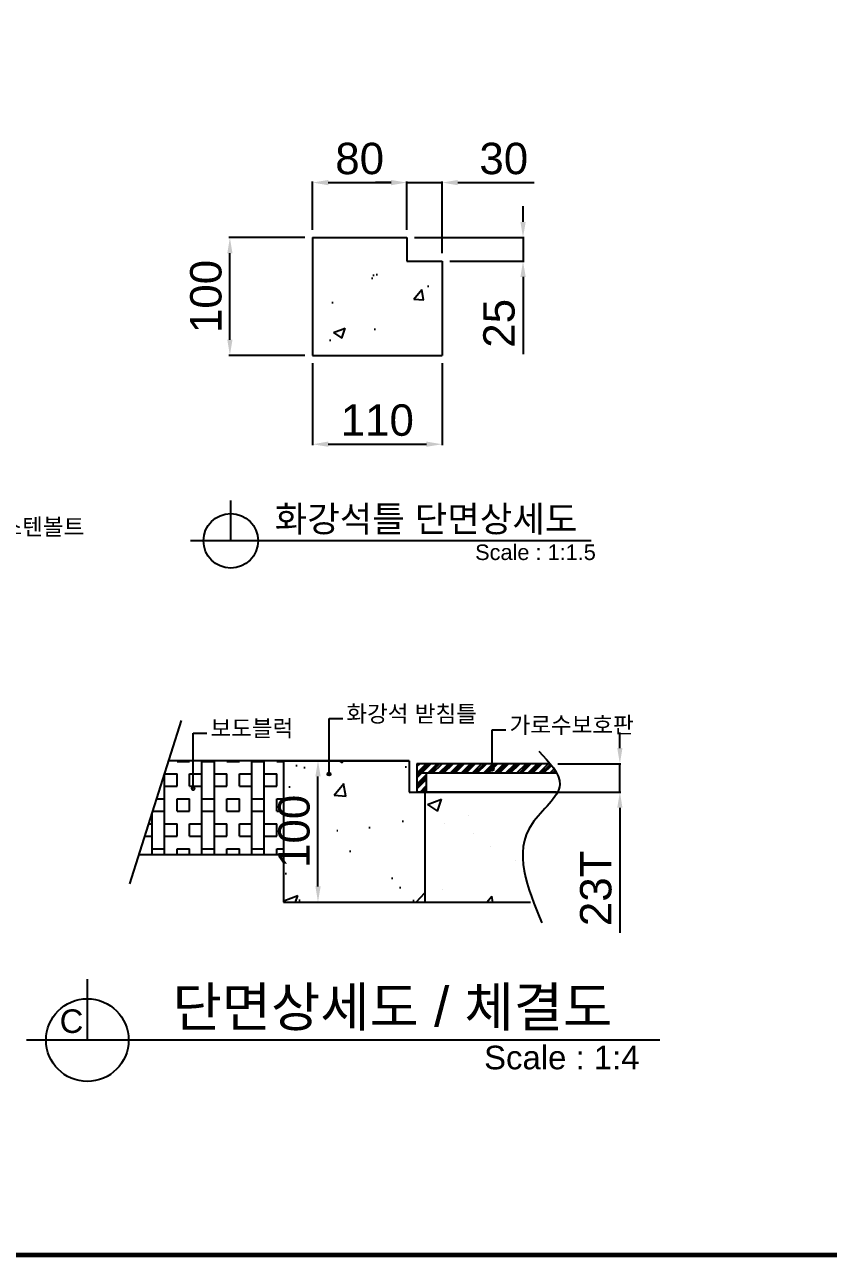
# Model space of a CAD drawing. Header units: millimetres. Extents: x 13624 to 18563, y -5035 to -1543.
# Drawn here: x 15940 to 16964, y -4921 to -3352 of the extents above; entities that cross this region are included whole.
import ezdxf
from ezdxf.enums import TextEntityAlignment as Align

# ---------------------------------------------------------------- set-up
doc = ezdxf.new("R2010")
doc.units = ezdxf.units.MM
doc.layers.add('LAYOUT', color=7, linetype='Continuous')
doc.layers.add('TEXT', color=7, linetype='Continuous')
doc.styles.get("Standard").update_dxf_attribs({"font": 'arial.ttf'})
doc.dimstyles.new('ISO-25', dxfattribs={"dimtxt": 40, "dimasz": 20, "dimexe": 1.25, "dimexo": 10, "dimgap": 10, "dimtad": 1, "dimdec": 0, "dimtxsty": 'Standard', "dimcen": 2.5, "dimclrd": 3, "dimclre": 3, "dimclrt": 3, "dimadec": 0, "dimazin": 0, "dimtfac": 1, "dimtdec": 0, "dimtmove": 0, "dimatfit": 3, "dimfxl": 0, "dimarcsym": 0})

# ---------------------------------------------------------------- blocks, each defined once
blk = doc.blocks.new('*D35')
at = {"color": 3, "lineweight": -2, "transparency": 16777216}
for p, q in [((16698.2, -4272.5), (16698.2, -4252.5)), ((16619.3, -4292.5), (16699.4, -4292.5)), ((16698.2, -4328.5), (16698.2, -4292.5)), ((16627.5, -4328.5), (16699.4, -4328.5)), ((16698.2, -4348.5), (16698.2, -4507.8))]:
    blk.add_line(p, q, dxfattribs=at)
at = {"color": 3, "transparency": 16777216}
for points in [[(16694.8, -4272.5), (16701.5, -4272.5), (16698.2, -4292.5)], [(16701.5, -4348.5), (16694.8, -4348.5), (16698.2, -4328.5)]]:
    blk.add_solid(points, dxfattribs=at)
at = {"layer": 'Defpoints', "color": 0, "transparency": 16777216}
for p in [(16609.3, -4292.5), (16698.2, -4292.5), (16617.5, -4328.5)]:
    blk.add_point(p, dxfattribs=at)
at = {"color": 3, "transparency": 16777216, "insert": (16667.7, -4451), "char_height": 40, "attachment_point": 5, "rotation": 90}
blk.add_mtext('23T', dxfattribs=at)
blk = doc.blocks.new('*D11')
at = {"color": 3, "lineweight": -2, "transparency": 16777216}
for p, q in [((16279.6, -4288.5), (16314.9, -4288.5)), ((16313.6, -4448.5), (16313.6, -4308.5)), ((16279.6, -4468.5), (16314.9, -4468.5))]:
    blk.add_line(p, q, dxfattribs=at)
at = {"color": 3, "transparency": 16777216}
for points in [[(16310.3, -4308.5), (16317, -4308.5), (16313.6, -4288.5)], [(16310.3, -4448.5), (16317, -4448.5), (16313.6, -4468.5)]]:
    blk.add_solid(points, dxfattribs=at)
at = {"layer": 'Defpoints', "color": 0, "transparency": 16777216}
for p in [(16269.6, -4288.5), (16313.6, -4288.5), (16269.6, -4468.5)]:
    blk.add_point(p, dxfattribs=at)
at = {"color": 3, "transparency": 16777216, "insert": (16283.2, -4378.5), "char_height": 40, "attachment_point": 5, "rotation": 90}
blk.add_mtext('100', dxfattribs=at)
blk = doc.blocks.new('*D30')
at = {"color": 3, "lineweight": -2, "transparency": 16777216}
for p, q in [((-175, 264.3), (-271.6, 264.3)), ((-270.3, 134.3), (-270.3, 244.3)), ((-175, 114.3), (-271.6, 114.3))]:
    blk.add_line(p, q, dxfattribs=at)
at = {"color": 3, "transparency": 16777216}
for points in [[(-267, 244.3), (-273.6, 244.3), (-270.3, 264.3)], [(-273.6, 134.3), (-267, 134.3), (-270.3, 114.3)]]:
    blk.add_solid(points, dxfattribs=at)
at = {"layer": 'Defpoints', "color": 0, "transparency": 16777216}
for p in [(-270.3, 264.3), (-165, 264.3), (-165, 114.3)]:
    blk.add_point(p, dxfattribs=at)
at = {"color": 3, "transparency": 16777216, "insert": (-300.7, 189.3), "char_height": 40, "attachment_point": 5, "rotation": 90}
blk.add_mtext('100', dxfattribs=at)
blk = doc.blocks.new('*D31')
at = {"color": 3, "lineweight": -2, "transparency": 16777216}
for p, q in [((-165, 104.3), (-165, 0)), ((0, 104.3), (0, 0)), ((-145, 1.2), (-20, 1.2))]:
    blk.add_line(p, q, dxfattribs=at)
at = {"color": 3, "transparency": 16777216}
for points in [[(-145, 4.6), (-145, -2.1), (-165, 1.2)], [(-20, -2.1), (-20, 4.6), (0, 1.2)]]:
    blk.add_solid(points, dxfattribs=at)
at = {"layer": 'Defpoints', "color": 0, "transparency": 16777216}
for p in [(-165, 114.3), (0, 114.3), (0, 1.2)]:
    blk.add_point(p, dxfattribs=at)
at = {"color": 3, "transparency": 16777216, "insert": (-82.5, 31.7), "char_height": 40, "attachment_point": 5}
blk.add_mtext('110', dxfattribs=at)
blk = doc.blocks.new('*D32')
at = {"color": 3, "lineweight": -2, "transparency": 16777216}
for p, q in [((-165, 274.3), (-165, 335.5)), ((-145, 334.3), (-65, 334.3)), ((-45, 274.3), (-45, 335.5))]:
    blk.add_line(p, q, dxfattribs=at)
at = {"color": 3, "transparency": 16777216}
for points in [[(-145, 337.6), (-145, 330.9), (-165, 334.3)], [(-65, 330.9), (-65, 337.6), (-45, 334.3)]]:
    blk.add_solid(points, dxfattribs=at)
at = {"layer": 'Defpoints', "color": 0, "transparency": 16777216}
for p in [(-45, 334.3), (-165, 264.3), (-45, 264.3)]:
    blk.add_point(p, dxfattribs=at)
at = {"color": 3, "transparency": 16777216, "insert": (-105, 364.7), "char_height": 40, "attachment_point": 5}
blk.add_mtext('80', dxfattribs=at)
blk = doc.blocks.new('*D33')
at = {"color": 3, "lineweight": -2, "transparency": 16777216}
for p, q in [((-65, 334.3), (-85, 334.3)), ((-45, 274.3), (-45, 335.5)), ((-45, 334.3), (0, 334.3)), ((0, 244.3), (0, 335.5)), ((20, 334.3), (117.1, 334.3))]:
    blk.add_line(p, q, dxfattribs=at)
at = {"color": 3, "transparency": 16777216}
for points in [[(-65, 330.9), (-65, 337.6), (-45, 334.3)], [(20, 337.6), (20, 330.9), (0, 334.3)]]:
    blk.add_solid(points, dxfattribs=at)
at = {"layer": 'Defpoints', "color": 0, "transparency": 16777216}
for p in [(0, 334.3), (-45, 264.3), (0, 234.3)]:
    blk.add_point(p, dxfattribs=at)
at = {"color": 3, "transparency": 16777216, "insert": (78.6, 364.7), "char_height": 40, "attachment_point": 5}
blk.add_mtext('30', dxfattribs=at)
blk = doc.blocks.new('*D34')
at = {"color": 3, "lineweight": -2, "transparency": 16777216}
for p, q in [((103.1, 284.3), (103.1, 304.3)), ((-35, 264.3), (104.4, 264.3)), ((103.1, 264.3), (103.1, 234.3)), ((10, 234.3), (104.4, 234.3)), ((103.1, 214.3), (103.1, 116))]:
    blk.add_line(p, q, dxfattribs=at)
at = {"color": 3, "transparency": 16777216}
for points in [[(99.8, 284.3), (106.5, 284.3), (103.1, 264.3)], [(106.5, 214.3), (99.8, 214.3), (103.1, 234.3)]]:
    blk.add_solid(points, dxfattribs=at)
at = {"layer": 'Defpoints', "color": 0, "transparency": 16777216}
for p in [(-45, 264.3), (0, 234.3), (103.1, 234.3)]:
    blk.add_point(p, dxfattribs=at)
at = {"color": 3, "transparency": 16777216, "insert": (72.7, 155.1), "char_height": 40, "attachment_point": 5, "rotation": 90}
blk.add_mtext('25', dxfattribs=at)
blk = doc.blocks.new('A$C57602617')
h = blk.add_hatch()
h.set_pattern_fill('AR-CONC', color=256, scale=0.825)
h.set_pattern_definition([(50, (-20131.66, -2672.8), (150.30235, -13.14975), [15.7163, -172.8787]), (355, (-20131.66, -2672.8), (-29.0758, 157.6219), [12.573, -138.3035]), (100.45144, (-20119.13, -2673.9), (121.2265, 144.4721), [13.3568, -146.9245]), (46.1842, (-20131.66, -2630.9), (223.6402, -34.685), [23.5744, -259.318]), (96.6356, (-20113.02, -2633.78), (195.8584, 204.1266), [20.0351, -220.387]), (351.1842, (-20131.66, -2630.9), (195.8584, 204.1266), [18.8595, -207.4543]), (21, (-20110.7, -2641.37), (125.0819, -84.3688), [15.7163, -172.8787]), (326, (-20110.7, -2641.37), (50.9867, 151.9551), [12.573, -138.303]), (71.45144, (-20100.28, -2648.4), (176.0685, 67.5863), [13.3568, -146.9242]), (37.5, (-20131.66, -2672.803), (2.5481, 69.7579), [0, -136.6266, 0, -140.3985, 0, -138.82688]), (7.5, (-20131.66, -2672.8), (55.12622, 82.64897), [0, -80.0481, 0, -133.48335, 0, -52.91137]), (327.5, (-20178.39, -2672.803), (111.86224, -4.72621), [0, -52.3875, 0, -163.449, 0, -216.88425]), (317.5, (-20199.34, -2672.8), (122.20657, 20.97686), [0, -68.10375, 0, -108.5469, 0, -154.01925])])
h.paths.add_polyline_path([(-16.5, 114.3), (-16.5, 231.3), (-33, 231.3), (-33, 264.3), (-165, 264.3), (-165, 114.3)])
for p, q in [((-165, 264.3), (-165, 114.3)), ((-165, 264.3), (-45, 264.3)), ((-45, 264.3), (-45, 234.3)), ((-45, 234.3), (0, 234.3)), ((0, 234.3), (0, 114.3)), ((-165, 114.3), (0, 114.3)), ((-269.2, -121.7), (-269.2, -70.5)), ((189.9, -121.7), (-320.4, -121.7))]:
    blk.add_line(p, q)
blk.add_circle((-269.2, -121.7), 34.7)
at = {"layer": 'TEXT'}
blk.add_text('화강석틀 단면상세도', height=33, dxfattribs=at).set_placement((-20.4, -110.3), align=Align.CENTER)
blk.add_text('Scale : 1:1.5', height=19.8, dxfattribs=at).set_placement((42.1, -146.2))
for base, p1, p2, text, picture, middle in [((-45, 334.3), (-165, 264.3), (-45, 264.3), '80', '*D32', (-105, 364.7)), ((0, 334.3), (-45, 264.3), (0, 234.3), '30', '*D33', (78.6, 364.7)), ((0, 1.2), (-165, 114.3), (0, 114.3), '110', '*D31', (-82.5, 31.7))]:
    dim = blk.add_linear_dim(base=base, p1=p1, p2=p2, text=text, dimstyle='ISO-25')
    dim.commit()
    dim.dimension.update_dxf_attribs({"geometry": picture, "text_midpoint": middle})
dim = blk.add_linear_dim(base=(103.1, 234.3), p1=(-45, 264.3), p2=(0, 234.3), angle=90, text='25', dimstyle='ISO-25', override={"dimtxsty": 'Standard'})
dim.commit()
dim.dimension.update_dxf_attribs({"geometry": '*D34', "text_midpoint": (72.7, 155.1)})
dim = blk.add_linear_dim(base=(-270.3, 264.3), p1=(-165, 114.3), p2=(-165, 264.3), angle=90, text='100', dimstyle='ISO-25')
dim.commit()
dim.dimension.update_dxf_attribs({"geometry": '*D30', "text_midpoint": (-300.7, 189.3)})

msp = doc.modelspace()

# ---------------------------------------------------------------- hatches: boundary and pattern name
h = msp.add_hatch()
h.set_pattern_fill('BOX', color=256, scale=2.5)
h.set_pattern_definition([(90, (10196.78, -4638.71), (-63.5, 4e-15), []), (90, (10212.65, -4638.71), (-63.5, 4e-15), []), (0, (10196.78, -4638.71), (0, 63.5), [-15.875, 15.875]), (0, (10196.78, -4622.837), (0, 63.5), [-15.875, 15.875]), (0, (10196.78, -4606.96), (0, 63.5), [15.875, -15.875]), (0, (10196.78, -4591.087), (0, 63.5), [15.875, -15.875]), (90, (10228.53, -4638.71), (-63.5, 4e-15), [15.875, -15.875]), (90, (10244.4, -4638.71), (-63.5, 4e-15), [15.875, -15.875])])
h.paths.add_polyline_path([(16154.6, -4321.9), (16154.6, -4288.5), (16123.6, -4288.5), (16085.6, -4408.5), (16269.6, -4408.5), (16269.6, -4288.5), (16154.6, -4288.5), (16154.6, -4321.9, -0.414214), (16156.6, -4323.9, -1), (16152.6, -4323.9, -0.414214)])
h = msp.add_hatch()
h.set_pattern_fill('AR-CONC', color=256)
h.set_pattern_definition([(50, (-7932.38, -7848.55), (182.1847, -15.9391), [19.05, -209.55]), (355, (-7932.38, -7848.55), (-35.2434, 191.0568), [15.24, -167.6406]), (100.45144, (-7917.2, -7849.88), (146.9412, 175.1178), [16.19, -178.0902]), (46.1842, (-7932.38, -7797.75), (271.079, -42.0423), [28.575, -314.325]), (96.6356, (-7909.8, -7801.25), (237.404, 247.426), [24.285, -267.1356]), (351.1842, (-7932.38, -7797.75), (237.404, 247.426), [22.86, -251.4597]), (21, (-7906.98, -7810.45), (151.6144, -102.2652), [19.05, -209.55]), (326, (-7906.98, -7810.45), (61.802, 184.188), [15.24, -167.64]), (71.45144, (-7894.35, -7818.97), (213.4164, 81.9228), [16.19, -178.09]), (37.5, (-7932.383, -7848.55), (3.0886, 84.55504), [0, -165.608, 0, -170.18, 0, -168.275]), (7.5, (-7932.38, -7848.55), (66.81966, 100.18057), [0, -97.028, 0, -161.798, 0, -64.135]), (327.5, (-7989.025, -7848.55), (135.5906, -5.72874), [0, -63.5, 0, -198.12, 0, -262.89]), (317.5, (-8014.43, -7848.55), (148.1292, 25.4265), [0, -82.55, 0, -131.572, 0, -186.69])])
h.paths.add_polyline_path([(16449.6, -4468.5), (16449.6, -4328.5), (16429.6, -4328.5), (16429.6, -4288.5), (16269.6, -4288.5), (16269.6, -4468.5)])

# ---------------------------------------------------------------- linework, layer by layer
for p, q in [((16327.7, -4305.5), (16327.7, -4234.9)), ((16327.7, -4234.9), (16345.1, -4234.9)), ((16074, -4445.2), (16139.8, -4237.3)), ((16535.6, -4299.3), (16535.6, -4249.2)), ((16535.6, -4249.2), (16553, -4249.2)), ((16154.6, -4323.9), (16154.6, -4253.3)), ((16154.6, -4253.3), (16172, -4253.3)), ((16429.6, -4288.5), (16123.6, -4288.5)), ((16269.6, -4288.5), (16269.6, -4468.5)), ((16269.6, -4288.5), (16429.6, -4288.5)), ((16429.6, -4288.5), (16429.6, -4328.5)), ((16429.6, -4328.5), (16449.6, -4328.5)), ((16429.6, -4328.5), (16647.8, -4328.5)), ((16449.6, -4328.5), (16449.6, -4468.5)), ((16269.6, -4408.5), (16085.6, -4408.5)), ((16269.6, -4468.5), (16449.6, -4468.5)), ((16449.6, -4468.5), (16584.3, -4468.5)), ((16019.8, -4644.2), (16019.8, -4566.6)), ((16749.2, -4644.2), (15942.2, -4644.2))]:
    msp.add_line(p, q)
at = {"color": 2, "linetype": 'Continuous'}
for p, q in [((16439.6, -4304.3), (16451.4, -4292.5)), ((16439.6, -4293.1), (16440.3, -4292.5)), ((16439.6, -4296.1), (16443.3, -4292.5)), ((16442.4, -4304.4), (16454.4, -4292.5)), ((16445.4, -4304.4), (16457.4, -4292.5)), ((16453.6, -4304.5), (16465.6, -4292.5)), ((16456.6, -4304.4), (16468.6, -4292.5)), ((16459.6, -4304.4), (16471.6, -4292.5)), ((16467.7, -4304.5), (16479.7, -4292.5)), ((16470.7, -4304.4), (16482.7, -4292.5)), ((16473.7, -4304.4), (16485.7, -4292.5)), ((16481.9, -4304.4), (16493.9, -4292.5)), ((16484.9, -4304.4), (16496.9, -4292.5)), ((16487.9, -4304.4), (16499.9, -4292.5)), ((16496, -4304.5), (16508, -4292.5)), ((16499, -4304.4), (16511, -4292.5)), ((16502, -4304.4), (16514, -4292.5)), ((16510.1, -4304.5), (16522.1, -4292.5)), ((16513.1, -4304.4), (16525.1, -4292.5)), ((16516.1, -4304.4), (16528.1, -4292.5)), ((16524.3, -4304.4), (16536.3, -4292.5)), ((16527.3, -4304.4), (16539.3, -4292.5)), ((16530.3, -4304.4), (16542.3, -4292.5)), ((16538.4, -4304.5), (16550.4, -4292.5)), ((16541.4, -4304.4), (16553.4, -4292.5)), ((16544.4, -4304.4), (16556.4, -4292.5)), ((16552.6, -4304.5), (16564.6, -4292.5)), ((16555.6, -4304.4), (16567.6, -4292.5)), ((16558.6, -4304.4), (16570.6, -4292.5)), ((16566.7, -4304.4), (16578.7, -4292.5)), ((16569.7, -4304.4), (16581.7, -4292.5)), ((16572.7, -4304.4), (16584.7, -4292.5)), ((16580.8, -4304.5), (16592.8, -4292.5)), ((16583.9, -4304.4), (16595.8, -4292.5)), ((16586.9, -4304.4), (16598.8, -4292.5)), ((16595, -4304.5), (16607, -4292.5)), ((16598, -4304.5), (16609.6, -4292.8)), ((16601, -4304.4), (16611, -4294.5)), ((16609.1, -4304.4), (16614.5, -4299.1)), ((16439.6, -4307.3), (16442.4, -4304.5)), ((16439.6, -4310.3), (16445.4, -4304.5)), ((16439.6, -4318.4), (16451.6, -4306.4)), ((16439.6, -4321.4), (16451.6, -4309.4)), ((16442.4, -4304.5), (16442.4, -4304.4)), ((16445.4, -4304.5), (16445.4, -4304.4)), ((16445.4, -4318.6), (16451.6, -4312.4)), ((16456.6, -4304.5), (16456.6, -4304.4)), ((16459.6, -4304.5), (16459.6, -4304.4)), ((16470.7, -4304.5), (16470.7, -4304.4)), ((16473.7, -4304.5), (16473.7, -4304.4)), ((16481.9, -4304.5), (16481.9, -4304.4)), ((16484.9, -4304.5), (16484.9, -4304.4)), ((16487.9, -4304.5), (16487.9, -4304.4)), ((16499, -4304.5), (16499, -4304.4)), ((16502, -4304.5), (16502, -4304.4)), ((16513.1, -4304.5), (16513.1, -4304.4)), ((16516.1, -4304.5), (16516.1, -4304.4)), ((16524.3, -4304.5), (16524.3, -4304.4)), ((16527.3, -4304.5), (16527.3, -4304.4)), ((16530.3, -4304.5), (16530.3, -4304.4)), ((16541.4, -4304.5), (16541.4, -4304.4)), ((16544.4, -4304.5), (16544.4, -4304.4)), ((16555.6, -4304.5), (16555.6, -4304.4)), ((16558.6, -4304.5), (16558.6, -4304.4)), ((16566.7, -4304.5), (16566.7, -4304.4)), ((16569.7, -4304.5), (16569.7, -4304.4)), ((16572.7, -4304.5), (16572.7, -4304.4)), ((16583.8, -4304.5), (16583.9, -4304.4)), ((16586.8, -4304.5), (16586.9, -4304.4)), ((16601, -4304.5), (16601, -4304.4)), ((16609.1, -4304.5), (16609.1, -4304.4)), ((16612.1, -4304.4), (16615.7, -4300.9)), ((16612.1, -4304.5), (16612.1, -4304.4)), ((16615.1, -4304.4), (16616.8, -4302.8)), ((16615.1, -4304.5), (16615.1, -4304.4)), ((16439.6, -4324.4), (16445.4, -4318.6)), ((16443.7, -4328.5), (16451.6, -4320.5)), ((16446.7, -4328.5), (16451.6, -4323.5)), ((16449.7, -4328.5), (16451.6, -4326.5))]:
    msp.add_line(p, q, dxfattribs=at)
at = {"color": 2}
for p, q in [((16439.6, -4292.5), (16439.6, -4328.5)), ((16609.3, -4292.5), (16439.6, -4292.5)), ((16617.7, -4304.5), (16439.6, -4304.5)), ((16451.6, -4304.5), (16451.6, -4328.5)), ((16617.5, -4328.5), (16439.6, -4328.5))]:
    msp.add_line(p, q, dxfattribs=at)
at = {"linetype": 'Continuous'}
for p, q in [((16453.3, -4344.4), (16471.1, -4337.5)), ((16453.3, -4344.4), (16466, -4352.9)), ((16466, -4352.9), (16471.1, -4337.5)), ((16505.5, -4357.9), (16505.5, -4357.9)), ((16475.2, -4368.2), (16475.2, -4368.2)), ((16512.2, -4381), (16512.2, -4381)), ((16532.9, -4398.2), (16532.9, -4398.2)), ((16565.7, -4415.1), (16565.7, -4415.1)), ((16472.1, -4452.8), (16472.1, -4452.8)), ((16528.7, -4468.5), (16534.9, -4461)), ((16536.2, -4468.5), (16534.9, -4461))]:
    msp.add_line(p, q, dxfattribs=at)
for centre, radius in [((16535.6, -4299.3), 2.01), ((16327.7, -4305.5), 2.01), ((16154.6, -4323.9), 2.01), ((16019.8, -4644.2), 52.6)]:
    msp.add_circle(centre, radius)
msp.add_spline([(16594.8, -4276.4), (16621.6, -4318.7), (16586.4, -4368.7), (16598.9, -4495.1)], degree=3)
at = {"layer": 'LAYOUT', "const_width": 5.88}
msp.add_lwpolyline([(13741.5, -4917.8), (18445.5, -4917.8), (18445.5, -1660.3), (13741.5, -1660.3)], close=True, dxfattribs=at)

# ---------------------------------------------------------------- block references
msp.add_blockref('A$C57602617', (16471.7, -3886.9))

# ---------------------------------------------------------------- texts
for s, height, p in [('M8 둥근머리스텐볼트', 21, (15756.2, -4001.3)), ('화강석 받침틀', 21, (16349.8, -4239.3)), ('보도블럭', 21, (16176.7, -4257.7)), ('가로수보호판', 21, (16557.7, -4253.5)), ('C', 30, (15984.5, -4635.1))]:
    msp.add_text(s, height=height).set_placement(p)
at = {"layer": 'TEXT'}
msp.add_text('단면상세도 / 체결도', height=50, dxfattribs=at).set_placement((16408.4, -4626.9), align=Align.CENTER)
msp.add_text('Scale : 1:4', height=30, dxfattribs=at).set_placement((16525.2, -4681.4))

# ---------------------------------------------------------------- dimensions: what is measured, and where the dimension line sits
dim = msp.add_linear_dim(base=(16698.2, -4292.5), p1=(16617.5, -4328.5), p2=(16609.3, -4292.5), angle=90, text='23T', dimstyle='ISO-25', override={"dimtxsty": 'Standard'})
dim.commit()
dim.dimension.update_dxf_attribs({"geometry": '*D35', "text_midpoint": (16698.2, -4451), "dimtype": 160})
dim = msp.add_linear_dim(base=(16313.6, -4288.5), p1=(16269.6, -4468.5), p2=(16269.6, -4288.5), angle=90, text='100', dimstyle='ISO-25')
dim.commit()
dim.dimension.update_dxf_attribs({"geometry": '*D11', "text_midpoint": (16283.2, -4378.5)})

doc.saveas('drawing.dxf')
